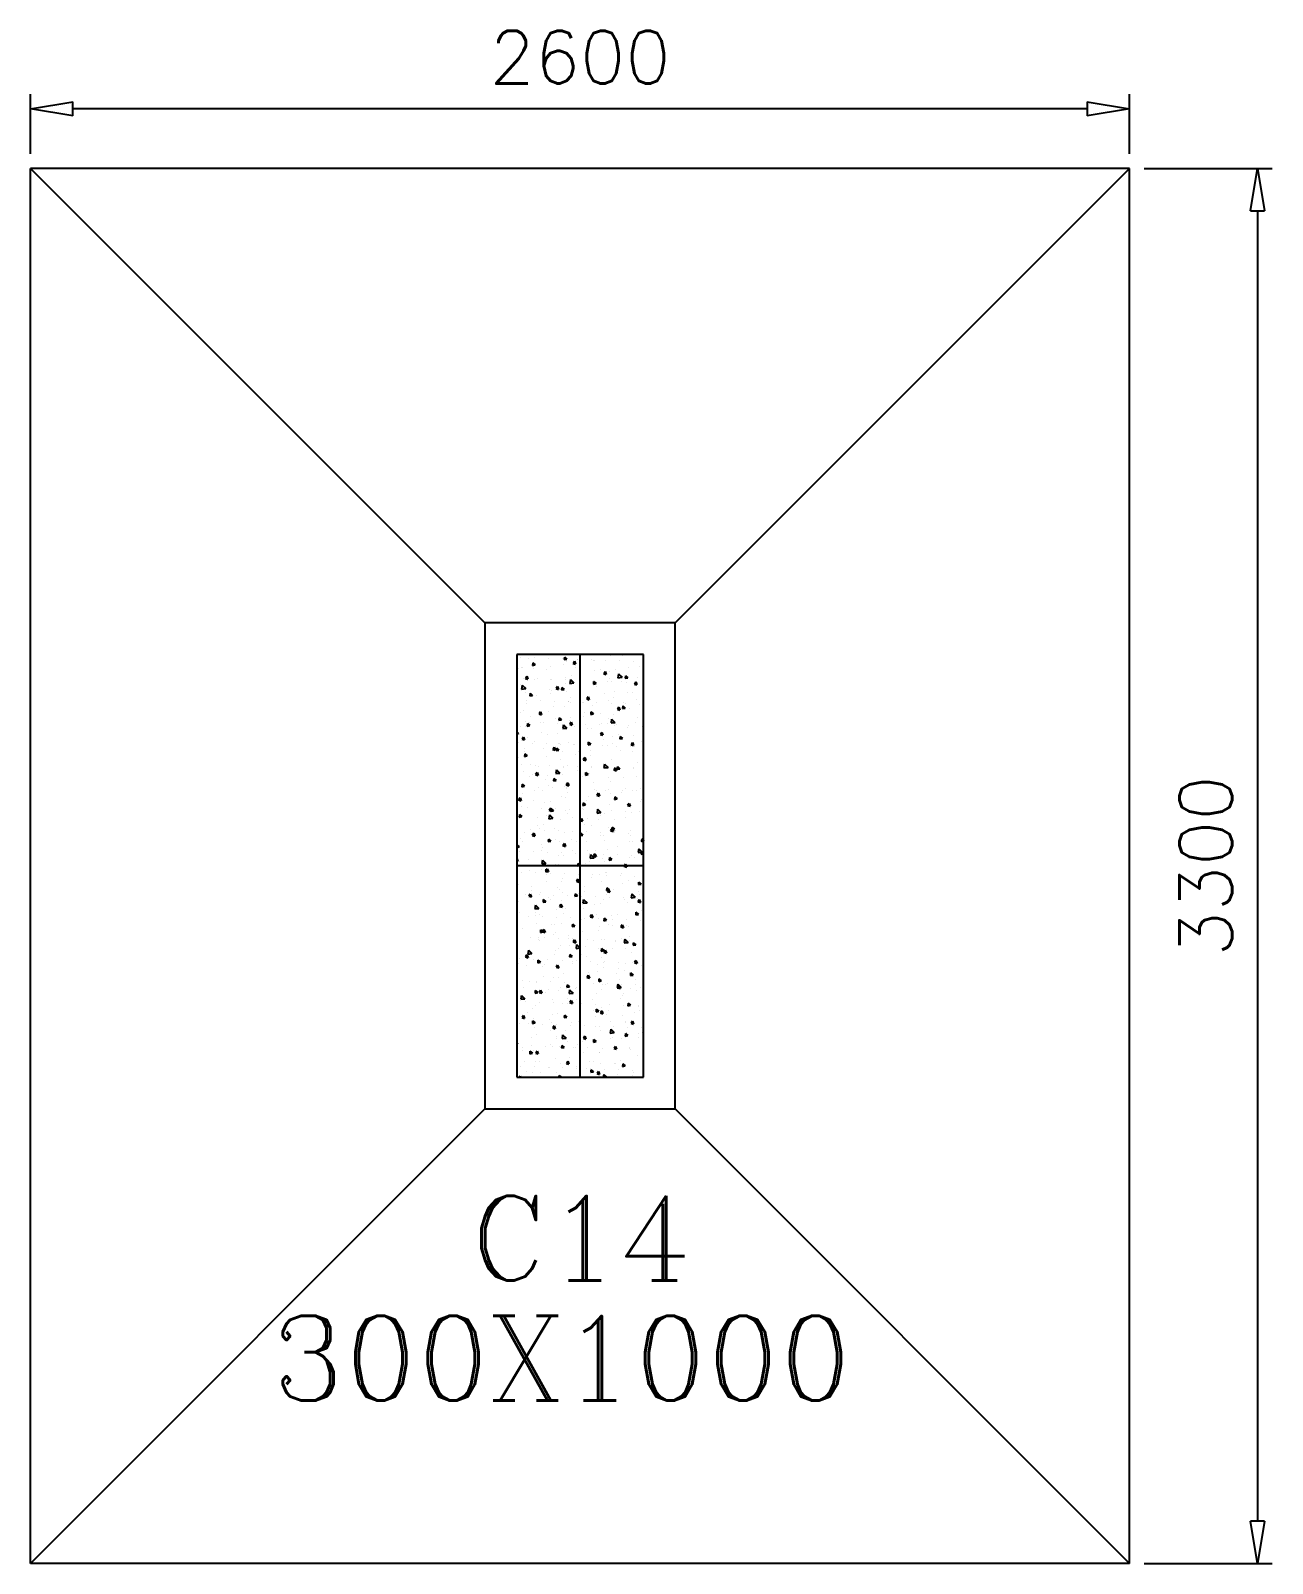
# Model space of a CAD drawing. Header units: millimetres. Extents: x 331487 to 517269, y 198509 to 399936.
# Drawn here: x 433184 to 436122, y 327164 to 330790 of the extents above; entities that cross this region are included whole.
import ezdxf

# ---------------------------------------------------------------- set-up
doc = ezdxf.new("R2010")
doc.units = ezdxf.units.MM
doc.header["$MEASUREMENT"] = 0
doc.layers.add('COLUMN', color=6, linetype='Continuous')
doc.layers.add('FOOTING', color=5, linetype='Continuous')
doc.styles.add('RC', font='romanc.shx', dxfattribs={"height": 200})
doc.styles.add('RO', font='romans.shx', dxfattribs={"height": 125})

# ---------------------------------------------------------------- blocks, each defined once
blk = doc.blocks.new('_ClosedBlank')
at = {"color": 0, "linetype": 'ByBlock', "lineweight": -2}
for p, q in [((-1, 0.167), (0, 0)), ((-1, 0.167), (-1, -0.167)), ((0, 0), (-1, -0.167))]:
    blk.add_line(p, q, dxfattribs=at)

msp = doc.modelspace()

# ---------------------------------------------------------------- linework, layer by layer
at = {"layer": 'COLUMN'}
for p, q in [((434334.3, 329313.5), (434334.3, 328313.5)), ((434634.3, 329313.5), (434334.3, 329313.5)), ((434634.3, 328313.5), (434634.3, 329313.5)), ((434334.3, 328313.5), (434634.3, 328313.5))]:
    msp.add_line(p, q, dxfattribs=at)
at = {"layer": 'COLUMN', "color": 2, "linetype": 'Continuous'}
for p, q in [((434343.9, 329307.8), (434343.9, 329307.8)), ((434447.4, 329307.7), (434446.9, 329301.7)), ((434447.4, 329307.7), (434453.2, 329302.8)), ((434557.1, 329311.5), (434557.1, 329311.5)), ((434585.8, 329311.4), (434585.8, 329311.4)), ((434621.6, 329313.1), (434621.6, 329313.1)), ((434334.6, 329306.3), (434334.6, 329306.3)), ((434337.9, 329281.3), (434337.9, 329281.3)), ((434345.8, 329283.2), (434345.8, 329283.2)), ((434348.7, 329283.5), (434348.7, 329283.5)), ((434362.1, 329304.6), (434362.1, 329304.6)), ((434372.2, 329293.8), (434371.7, 329287.8)), ((434371.7, 329287.8), (434377.9, 329289)), ((434372.2, 329293.8), (434377.9, 329289)), ((434374, 329280), (434374, 329280)), ((434377.2, 329306.6), (434377.2, 329306.6)), ((434405.5, 329279), (434405.5, 329279)), ((434410.5, 329305.4), (434410.5, 329305.4)), ((434413.2, 329285.1), (434413.2, 329285.1)), ((434443.8, 329304.2), (434443.8, 329304.2)), ((434444.6, 329290.6), (434444.6, 329290.6)), ((434446.9, 329301.7), (434453.2, 329302.8)), ((434452.9, 329297.5), (434452.9, 329297.5)), ((434471.1, 329297.7), (434467.7, 329292.7)), ((434467.7, 329292.7), (434473.8, 329290.7)), ((434471.1, 329297.7), (434473.8, 329290.7)), ((434472.5, 329282.9), (434472.5, 329282.9)), ((434477.1, 329303), (434477.1, 329303)), ((434479.1, 329302.1), (434479.1, 329302.1)), ((434510.4, 329301.8), (434510.4, 329301.8)), ((434515.2, 329300.8), (434515.2, 329300.8)), ((434517.4, 329299.1), (434517.4, 329299.1)), ((434518.5, 329275.8), (434518.5, 329275.8)), ((434532.1, 329278.7), (434532.1, 329278.7)), ((434543.6, 329273.3), (434540.3, 329268.4)), ((434543.6, 329273.3), (434546.3, 329266.3)), ((434543.7, 329300.5), (434543.7, 329300.5)), ((434554.7, 329274.5), (434554.7, 329274.5)), ((434568.3, 329279.2), (434568.3, 329279.2)), ((434577, 329299.3), (434577, 329299.3)), ((434599.1, 329282.6), (434599.1, 329282.6)), ((434610.2, 329298.1), (434610.2, 329298.1)), ((434625.2, 329285.1), (434625.2, 329285.1)), ((434342.9, 329243.4), (434342.9, 329243.4)), ((434347.5, 329241.1), (434346.1, 329232.2)), ((434347.5, 329241.1), (434355.6, 329233.4)), ((434350.3, 329257.3), (434350.3, 329257.3)), ((434358.3, 329262.3), (434355, 329257.3)), ((434355, 329257.3), (434361, 329255.3)), ((434358.3, 329262.3), (434361, 329255.3)), ((434359.9, 329251.2), (434359.9, 329251.2)), ((434377.3, 329255), (434377.3, 329255)), ((434383.6, 329256.1), (434383.6, 329256.1)), ((434413.5, 329253.7), (434413.5, 329253.7)), ((434416.9, 329254.9), (434416.9, 329254.9)), ((434430.8, 329238), (434427.5, 329233)), ((434430.8, 329238), (434433.5, 329231)), ((434441.1, 329235.9), (434440.6, 329230)), ((434441.1, 329235.9), (434446.9, 329231.1)), ((434450.2, 329253.7), (434450.2, 329253.7)), ((434450.5, 329258.9), (434450.5, 329258.9)), ((434450.6, 329244.1), (434450.6, 329244.1)), ((434461.4, 329254.4), (434460, 329245.5)), ((434460, 329245.5), (434469.5, 329246.6)), ((434461.4, 329254.4), (434469.5, 329246.6)), ((434464.1, 329265.2), (434464.1, 329265.2)), ((434483.5, 329252.5), (434483.5, 329252.5)), ((434484.1, 329264.2), (434484.1, 329264.2)), ((434515.2, 329245.8), (434515.2, 329245.8)), ((434516.4, 329249.8), (434515.8, 329243.8)), ((434515.8, 329243.8), (434522.1, 329245)), ((434516.4, 329249.8), (434522.1, 329245)), ((434516.8, 329251.2), (434516.8, 329251.2)), ((434523.5, 329237.9), (434523.5, 329237.9)), ((434540.3, 329268.4), (434546.3, 329266.3)), ((434550.1, 329250), (434550.1, 329250)), ((434554.8, 329258.2), (434554.8, 329258.2)), ((434558, 329249.5), (434558, 329249.5)), ((434575.4, 329267.7), (434574, 329258.8)), ((434574, 329258.8), (434583.5, 329259.9)), ((434575.4, 329267.7), (434583.5, 329259.9)), ((434577.1, 329258.6), (434577.1, 329258.6)), ((434583.4, 329248.8), (434583.4, 329248.8)), ((434591, 329257.7), (434597.3, 329258.9)), ((434591.6, 329263.7), (434591.1, 329257.7)), ((434591.6, 329263.7), (434597.3, 329258.9)), ((434594.1, 329248.2), (434594.1, 329248.2)), ((434616.1, 329249), (434612.8, 329244)), ((434612.8, 329244), (434618.8, 329242)), ((434616.1, 329249), (434618.8, 329242)), ((434616.6, 329247.6), (434616.6, 329247.6)), ((434619.4, 329259.8), (434619.4, 329259.8)), ((434346.1, 329232.2), (434355.6, 329233.4)), ((434346.5, 329230.1), (434346.5, 329230.1)), ((434355.9, 329224.8), (434355.9, 329224.8)), ((434357.8, 329205.4), (434357.8, 329205.4)), ((434365.9, 329222.1), (434365.4, 329216.1)), ((434365.4, 329216.1), (434371.7, 329217.2)), ((434365.9, 329222.1), (434371.7, 329217.2)), ((434382.3, 329217.1), (434382.3, 329217.1)), ((434391.1, 329204.2), (434391.1, 329204.2)), ((434411, 329231.7), (434411, 329231.7)), ((434415.5, 329220.7), (434415.5, 329220.7)), ((434416.8, 329228.7), (434416.8, 329228.7)), ((434424.4, 329202.9), (434424.4, 329202.9)), ((434427.5, 329233), (434433.5, 329231)), ((434440.6, 329230), (434446.9, 329231.1)), ((434452.9, 329227.4), (434452.9, 329227.4)), ((434456.2, 329202.4), (434456.2, 329202.4)), ((434457.7, 329201.7), (434457.7, 329201.7)), ((434460.5, 329200.6), (434460.5, 329200.6)), ((434461.8, 329211.8), (434461.8, 329211.8)), ((434482.5, 329224.5), (434482.5, 329224.5)), ((434491, 329200.5), (434491, 329200.5)), ((434492.4, 329201.1), (434492.4, 329201.1)), ((434503.4, 329213.6), (434500, 329208.7)), ((434500, 329208.7), (434506, 329206.6)), ((434503.4, 329213.6), (434506, 329206.6)), ((434524.3, 329199.3), (434524.3, 329199.3)), ((434542.2, 329220.4), (434542.2, 329220.4)), ((434552.6, 329204.8), (434552.6, 329204.8)), ((434557.6, 329198.1), (434557.6, 329198.1)), ((434562.9, 329211.6), (434562.9, 329211.6)), ((434566, 329225.9), (434566, 329225.9)), ((434587.2, 329200.3), (434587.2, 329200.3)), ((434597.4, 329223.2), (434597.4, 329223.2)), ((434609.1, 329224.3), (434609.1, 329224.3)), ((434617.1, 329206.4), (434617.1, 329206.4)), ((434633.5, 329221.9), (434633.5, 329221.9)), ((434344.2, 329176.7), (434344.2, 329176.7)), ((434351.2, 329180.3), (434351.2, 329180.3)), ((434357.6, 329197.8), (434357.6, 329197.8)), ((434365.9, 329166.5), (434365.9, 329166.5)), ((434390.6, 329178.3), (434387.2, 329173.3)), ((434387.2, 329173.3), (434393.3, 329171.3)), ((434390.6, 329178.3), (434393.3, 329171.3)), ((434408.7, 329178.4), (434408.7, 329178.4)), ((434421.8, 329190.8), (434421.8, 329190.8)), ((434425.5, 329162.4), (434425.5, 329162.4)), ((434434.9, 329164.2), (434434.3, 329158.2)), ((434434.9, 329164.2), (434440.6, 329159.4)), ((434448.4, 329190.8), (434448.4, 329190.8)), ((434461.2, 329164.5), (434461.2, 329164.5)), ((434492.5, 329166.2), (434492.5, 329166.2)), ((434495.7, 329176.1), (434495.7, 329176.1)), ((434510.1, 329178.1), (434509.6, 329172.1)), ((434509.6, 329172.1), (434515.8, 329173.3)), ((434510.1, 329178.1), (434515.8, 329173.3)), ((434512.9, 329192.4), (434512.9, 329192.4)), ((434531.8, 329174.8), (434531.8, 329174.8)), ((434552.2, 329162.1), (434552.2, 329162.1)), ((434563.8, 329172.5), (434563.8, 329172.5)), ((434575.9, 329189.3), (434572.5, 329184.3)), ((434572.5, 329184.3), (434578.6, 329182.3)), ((434575.9, 329189.3), (434578.6, 329182.3)), ((434585.3, 329192), (434584.8, 329186)), ((434584.8, 329186), (434591, 329187.1)), ((434585.3, 329192), (434591, 329187.1)), ((434590.9, 329196.9), (434590.9, 329196.9)), ((434602.4, 329185.3), (434602.4, 329185.3)), ((434619.1, 329165.9), (434619.1, 329165.9)), ((434624.1, 329195.7), (434624.1, 329195.7)), ((434334.3, 329131.1), (434339, 329126.6)), ((434334.3, 329126.1), (434339, 329126.6)), ((434343.9, 329142.6), (434343.9, 329142.6)), ((434354.5, 329155.2), (434354.5, 329155.2)), ((434355.4, 329144.4), (434355.4, 329144.4)), ((434359.6, 329150.3), (434359.1, 329144.4)), ((434359.1, 329144.4), (434365.4, 329145.5)), ((434359.6, 329150.3), (434365.4, 329145.5)), ((434364.9, 329154), (434364.9, 329154)), ((434390.6, 329154), (434390.6, 329154)), ((434393.9, 329128.9), (434393.9, 329128.9)), ((434398.2, 329152.8), (434398.2, 329152.8)), ((434430.1, 329127.6), (434430.1, 329127.6)), ((434431.4, 329151.6), (434431.4, 329151.6)), ((434434.3, 329158.2), (434440.6, 329159.4)), ((434444.9, 329147.7), (434443.5, 329138.8)), ((434443.5, 329138.8), (434453, 329139.9)), ((434444.9, 329147.7), (434453, 329139.9)), ((434446.1, 329137.4), (434446.1, 329137.4)), ((434459.6, 329158.5), (434459.6, 329158.5)), ((434463.1, 329153.9), (434459.7, 329149)), ((434459.7, 329149), (434465.8, 329146.9)), ((434463.1, 329153.9), (434465.8, 329146.9)), ((434464.7, 329150.4), (434464.7, 329150.4)), ((434470.5, 329142.3), (434470.5, 329142.3)), ((434498, 329149.2), (434498, 329149.2)), ((434500.7, 329138.2), (434500.7, 329138.2)), ((434510.7, 329139), (434510.7, 329139)), ((434531.3, 329148), (434531.3, 329148)), ((434535.6, 329129.6), (434532.3, 329124.6)), ((434535.1, 329149.8), (434535.1, 329149.8)), ((434535.6, 329129.6), (434538.3, 329122.6)), ((434550.3, 329151.4), (434550.3, 329151.4)), ((434558.8, 329160.9), (434557.5, 329152)), ((434557.5, 329152), (434567, 329153.1)), ((434558.8, 329160.9), (434566.9, 329153.1)), ((434564.6, 329146.7), (434564.6, 329146.7)), ((434571.3, 329148.5), (434571.3, 329148.5)), ((434597.2, 329142), (434597.2, 329142)), ((434597.9, 329145.5), (434597.9, 329145.5)), ((434614.9, 329153), (434614.9, 329153)), ((434631.2, 329144.3), (434631.2, 329144.3)), ((434338, 329104.7), (434338, 329104.7)), ((434341.9, 329123.4), (434341.9, 329123.4)), ((434350.3, 329118.6), (434347, 329113.6)), ((434347, 329113.6), (434353, 329111.6)), ((434350.3, 329118.6), (434353, 329111.6)), ((434353.1, 329091.1), (434353.1, 329091.1)), ((434359.5, 329117.4), (434359.5, 329117.4)), ((434371.3, 329103.5), (434371.3, 329103.5)), ((434375.9, 329108.2), (434375.9, 329108.2)), ((434398.9, 329091), (434398.9, 329091)), ((434404.6, 329102.3), (434404.6, 329102.3)), ((434406.5, 329125), (434406.5, 329125)), ((434422.8, 329094.3), (434419.5, 329089.3)), ((434419.5, 329089.3), (434425.5, 329087.3)), ((434422.8, 329094.3), (434425.5, 329087.3)), ((434428.6, 329092.5), (434428.1, 329086.5)), ((434428.6, 329092.5), (434434.3, 329087.7)), ((434433.4, 329102.6), (434433.4, 329102.6)), ((434435.5, 329104.1), (434435.5, 329104.1)), ((434437.9, 329101.1), (434437.9, 329101.1)), ((434457.3, 329105.1), (434457.3, 329105.1)), ((434469.5, 329101.3), (434469.5, 329101.3)), ((434471.1, 329099.9), (434471.1, 329099.9)), ((434502.5, 329107.9), (434502.5, 329107.9)), ((434503.8, 329106.4), (434503.3, 329100.4)), ((434503.3, 329100.4), (434509.5, 329101.5)), ((434503.8, 329106.4), (434509.6, 329101.5)), ((434504.4, 329098.7), (434504.4, 329098.7)), ((434532.3, 329124.6), (434538.3, 329122.6)), ((434537.7, 329097.4), (434537.7, 329097.4)), ((434540.1, 329111.9), (434540.1, 329111.9)), ((434548.1, 329098), (434548.1, 329098)), ((434561.5, 329119.1), (434561.5, 329119.1)), ((434562.2, 329103.8), (434562.2, 329103.8)), ((434571, 329096.2), (434571, 329096.2)), ((434574.5, 329123.4), (434574.5, 329123.4)), ((434579, 329120.2), (434578.5, 329114.3)), ((434578.5, 329114.3), (434584.8, 329115.4)), ((434579, 329120.2), (434584.8, 329115.4)), ((434604.3, 329095), (434604.3, 329095)), ((434608.1, 329105.3), (434604.8, 329100.3)), ((434604.8, 329100.3), (434610.8, 329098.3)), ((434608.1, 329105.3), (434610.8, 329098.3)), ((434610.7, 329122.2), (434610.7, 329122.2)), ((434612.6, 329099.6), (434612.6, 329099.6)), ((434614, 329097.1), (434614, 329097.1)), ((434629.1, 329107.6), (434629.1, 329107.6)), ((434339.7, 329070), (434339.7, 329070)), ((434353.4, 329078.6), (434352.8, 329072.6)), ((434352.8, 329072.6), (434359.1, 329073.8)), ((434353.4, 329078.6), (434359.1, 329073.8)), ((434353.9, 329084.2), (434353.9, 329084.2)), ((434367.8, 329054.2), (434367.8, 329054.2)), ((434404.2, 329071.6), (434404.2, 329071.6)), ((434428.1, 329086.5), (434434.3, 329087.7)), ((434438.4, 329064.7), (434438.4, 329064.7)), ((434443.9, 329084), (434443.9, 329084)), ((434472.8, 329076.3), (434472.8, 329076.3)), ((434480.6, 329083.9), (434480.6, 329083.9)), ((434495.3, 329069.9), (434492, 329065)), ((434492, 329065), (434498, 329062.9)), ((434495.3, 329069.9), (434498, 329062.9)), ((434508.4, 329085.6), (434508.4, 329085.6)), ((434509, 329075), (434509, 329075)), ((434542.3, 329054.2), (434540.9, 329045.3)), ((434542.3, 329054.2), (434550.4, 329046.4)), ((434559.2, 329065.7), (434559.2, 329065.7)), ((434579.5, 329085.6), (434579.5, 329085.6)), ((434607.2, 329083.7), (434607.2, 329083.7)), ((434619, 329059.3), (434619, 329059.3)), ((434336.6, 329017.6), (434336.6, 329017.6)), ((434345.5, 329052.8), (434345.5, 329052.8)), ((434350.9, 329037.7), (434350.9, 329037.7)), ((434363.9, 329025.9), (434363.9, 329025.9)), ((434371.1, 329029.2), (434371.1, 329029.2)), ((434378.8, 329051.6), (434378.8, 329051.6)), ((434382.6, 329034.6), (434379.2, 329029.6)), ((434379.2, 329029.6), (434385.3, 329027.6)), ((434382.6, 329034.6), (434385.3, 329027.6)), ((434385.9, 329049.9), (434385.9, 329049.9)), ((434402, 329018.2), (434402, 329018.2)), ((434407.2, 329027.9), (434407.2, 329027.9)), ((434412.1, 329050.4), (434412.1, 329050.4)), ((434422.3, 329020.8), (434421.8, 329014.8)), ((434422.3, 329020.8), (434428.1, 329015.9)), ((434428.3, 329041), (434426.9, 329032.1)), ((434426.9, 329032.1), (434436.4, 329033.2)), ((434428.3, 329041), (434436.4, 329033.2)), ((434441.6, 329030.6), (434441.6, 329030.6)), ((434445.3, 329049.2), (434445.3, 329049.2)), ((434445.6, 329045.8), (434445.6, 329045.8)), ((434455.1, 329051.7), (434455.1, 329051.7)), ((434477.8, 329038.4), (434477.8, 329038.4)), ((434478.6, 329047.9), (434478.6, 329047.9)), ((434490.6, 329025.6), (434490.6, 329025.6)), ((434497.5, 329034.6), (434497, 329028.7)), ((434497, 329028.7), (434503.3, 329029.8)), ((434497.5, 329034.6), (434503.3, 329029.8)), ((434506.2, 329032.2), (434506.2, 329032.2)), ((434511.9, 329046.7), (434511.9, 329046.7)), ((434512.3, 329050), (434512.3, 329050)), ((434512.5, 329049.6), (434512.5, 329049.6)), ((434540.9, 329045.3), (434550.4, 329046.4)), ((434545.2, 329045.5), (434545.2, 329045.5)), ((434545.8, 329044.6), (434545.8, 329044.6)), ((434548.4, 329048.7), (434548.4, 329048.7)), ((434551.7, 329023.7), (434551.7, 329023.7)), ((434567.9, 329045.6), (434564.5, 329040.6)), ((434564.5, 329040.6), (434570.5, 329038.6)), ((434567.9, 329045.6), (434570.5, 329038.6)), ((434572.7, 329048.5), (434572.2, 329042.5)), ((434572.2, 329045.5), (434572.2, 329045.5)), ((434572.2, 329042.5), (434578.5, 329043.7)), ((434572.7, 329048.5), (434578.5, 329043.7)), ((434578.5, 329044.3), (434578.5, 329044.3)), ((434587.8, 329022.4), (434587.8, 329022.4)), ((434610.3, 329046.2), (434610.3, 329046.2)), ((434611.8, 329043.1), (434611.8, 329043.1)), ((434617.2, 329025.3), (434617.2, 329025.3)), ((434337.4, 329016.6), (434337.4, 329016.6)), ((434347.1, 329006.9), (434346.6, 329000.9)), ((434346.6, 329000.9), (434352.8, 329002.1)), ((434347.1, 329006.9), (434352.8, 329002.1)), ((434348.6, 328984.3), (434348.6, 328984.3)), ((434352.5, 329001.5), (434352.5, 329001.5)), ((434376.1, 328991.3), (434376.1, 328991.3)), ((434385.8, 329000.2), (434385.8, 329000.2)), ((434395.9, 328991.6), (434395.9, 328991.6)), ((434410.5, 329002.9), (434410.5, 329002.9)), ((434419.1, 328999), (434419.1, 328999)), ((434421.8, 329014.8), (434428.1, 329015.9)), ((434446.7, 329001.6), (434446.7, 329001.6)), ((434455.1, 329010.2), (434451.7, 329005.3)), ((434451.7, 329005.3), (434457.8, 329003.2)), ((434452.4, 328997.8), (434452.4, 328997.8)), ((434452.8, 328998.3), (434452.8, 328998.3)), ((434455.1, 329010.2), (434457.8, 329003.2)), ((434455.6, 328987.4), (434455.6, 328987.4)), ((434485.7, 328996.6), (434485.7, 328996.6)), ((434517.2, 329012.1), (434517.2, 329012.1)), ((434519, 328995.4), (434519, 328995.4)), ((434522.5, 328991.3), (434522.5, 328991.3)), ((434527.6, 328985.9), (434524.2, 328980.9)), ((434524.2, 328980.9), (434530.3, 328978.9)), ((434527.6, 328985.9), (434530.3, 328978.9)), ((434543.6, 328991.2), (434543.6, 328991.2)), ((434552.3, 328994.2), (434552.3, 328994.2)), ((434556.7, 328985.8), (434556.7, 328985.8)), ((434557, 329012.3), (434557, 329012.3)), ((434582.2, 328987.1), (434582.2, 328987.1)), ((434585.5, 328992.9), (434585.5, 328992.9)), ((434591.1, 328997.4), (434591.1, 328997.4)), ((434608.1, 328992.9), (434608.1, 328992.9)), ((434618.8, 328991.7), (434618.8, 328991.7)), ((434627.3, 328996.1), (434627.3, 328996.1)), ((434335.2, 328963.2), (434335.2, 328963.2)), ((434342.3, 328974.9), (434339, 328969.9)), ((434339, 328969.9), (434345, 328967.9)), ((434342.3, 328974.9), (434345, 328967.9)), ((434345, 328954.4), (434345, 328954.4)), ((434358.9, 328951), (434358.9, 328951)), ((434373.9, 328967.6), (434373.9, 328967.6)), ((434392.2, 328949.7), (434392.2, 328949.7)), ((434399.7, 328964.8), (434399.7, 328964.8)), ((434414.8, 328950.5), (434411.5, 328945.6)), ((434411.5, 328945.6), (434417.5, 328943.5)), ((434414.8, 328950.5), (434417.5, 328943.5)), ((434415.5, 328965), (434415.5, 328965)), ((434416, 328949), (434415.5, 328943.1)), ((434415.5, 328943.1), (434421.8, 328944.2)), ((434416, 328949), (434421.8, 328944.2)), ((434425.5, 328948.5), (434425.5, 328948.5)), ((434439.4, 328977.2), (434439.4, 328977.2)), ((434450, 328976.6), (434450, 328976.6)), ((434450.5, 328944.9), (434450.5, 328944.9)), ((434458.8, 328947.3), (434458.8, 328947.3)), ((434486.1, 328975.3), (434486.1, 328975.3)), ((434489.4, 328950.2), (434489.4, 328950.2)), ((434491.3, 328962.9), (434490.7, 328956.9)), ((434490.7, 328956.9), (434497, 328958.1)), ((434491.3, 328962.9), (434497, 328958.1)), ((434492.1, 328946.1), (434492.1, 328946.1)), ((434500.6, 328967.3), (434500.6, 328967.3)), ((434503.9, 328978.8), (434503.9, 328978.8)), ((434525.7, 328947.5), (434524.4, 328938.6)), ((434525.4, 328944.9), (434525.4, 328944.9)), ((434525.6, 328949), (434525.6, 328949)), ((434525.7, 328947.5), (434533.8, 328939.7)), ((434554.7, 328958.9), (434554.7, 328958.9)), ((434565.9, 328970.8), (434572.2, 328972)), ((434566.5, 328976.8), (434566, 328970.8)), ((434566.5, 328976.8), (434572.2, 328972)), ((434596.1, 328959.5), (434596.1, 328959.5)), ((434600.1, 328961.6), (434596.8, 328956.6)), ((434596.8, 328956.6), (434602.8, 328954.6)), ((434600.1, 328961.6), (434602.8, 328954.6)), ((434627.2, 328967), (434627.2, 328967)), ((434630.6, 328971.1), (434630.6, 328971.1)), ((434338.9, 328929.4), (434338.9, 328929.4)), ((434340.8, 328935.2), (434340.3, 328929.2)), ((434340.3, 328929.2), (434346.6, 328930.3)), ((434340.8, 328935.2), (434346.6, 328930.3)), ((434346.4, 328930.9), (434346.4, 328930.9)), ((434348.3, 328929.4), (434348.3, 328929.4)), ((434384, 328909.3), (434384, 328909.3)), ((434384.4, 328928.1), (434384.4, 328928.1)), ((434397.5, 328911.4), (434397.5, 328911.4)), ((434405.9, 328933.2), (434405.9, 328933.2)), ((434411.8, 328934.2), (434410.4, 328925.3)), ((434410.4, 328925.3), (434419.9, 328926.4)), ((434411.8, 328934.2), (434419.9, 328926.4)), ((434437.1, 328923.8), (434437.1, 328923.8)), ((434455, 328938.7), (434455, 328938.7)), ((434465.6, 328929.1), (434465.6, 328929.1)), ((434487.3, 328926.2), (434484, 328921.2)), ((434484, 328921.2), (434490, 328919.2)), ((434487.3, 328926.2), (434490, 328919.2)), ((434494.4, 328912.4), (434494.4, 328912.4)), ((434501.6, 328925.5), (434501.6, 328925.5)), ((434510.6, 328909), (434510.6, 328909)), ((434524.4, 328938.6), (434533.8, 328939.7)), ((434528.9, 328923.9), (434528.9, 328923.9)), ((434532.5, 328933), (434532.5, 328933)), ((434541.3, 328937.9), (434541.3, 328937.9)), ((434558.7, 328943.7), (434558.7, 328943.7)), ((434565, 328922.7), (434565, 328922.7)), ((434591.9, 328942.4), (434591.9, 328942.4)), ((434592.2, 328928.8), (434592.2, 328928.8)), ((434605.8, 328939.5), (434605.8, 328939.5)), ((434625.2, 328941.2), (434625.2, 328941.2)), ((434344.1, 328877.5), (434344.1, 328877.5)), ((434353.2, 328891.5), (434353.2, 328891.5)), ((434366.4, 328899), (434366.4, 328899)), ((434374.6, 328890.9), (434371.2, 328885.9)), ((434371.2, 328885.9), (434377.2, 328883.9)), ((434374.6, 328890.9), (434377.2, 328883.9)), ((434387.7, 328903.1), (434387.7, 328903.1)), ((434399.7, 328897.8), (434399.7, 328897.8)), ((434409.8, 328877.3), (434409.2, 328871.3)), ((434409.2, 328871.3), (434415.5, 328872.5)), ((434409.8, 328877.3), (434415.5, 328872.5)), ((434415.9, 328874.9), (434415.9, 328874.9)), ((434423.8, 328901.8), (434423.8, 328901.8)), ((434427.1, 328876.8), (434427.1, 328876.8)), ((434433, 328896.6), (434433, 328896.6)), ((434448.3, 328891.5), (434448.3, 328891.5)), ((434463.3, 328875.5), (434463.3, 328875.5)), ((434466.3, 328895.4), (434466.3, 328895.4)), ((434485, 328891.2), (434484.5, 328885.2)), ((434484.5, 328885.2), (434490.7, 328886.4)), ((434485, 328891.2), (434490.7, 328886.4)), ((434499.4, 328872.1), (434499.4, 328872.1)), ((434499.6, 328894.1), (434499.6, 328894.1)), ((434532.9, 328892.9), (434532.9, 328892.9)), ((434533.8, 328886.1), (434533.8, 328886.1)), ((434539, 328884.5), (434539, 328884.5)), ((434542.5, 328874.6), (434542.5, 328874.6)), ((434552.5, 328905.6), (434552.5, 328905.6)), ((434559.9, 328901.9), (434556.5, 328896.9)), ((434556.5, 328896.9), (434562.5, 328894.9)), ((434560.2, 328905.1), (434559.7, 328899.1)), ((434559.7, 328899.1), (434565.9, 328900.2)), ((434559.9, 328901.9), (434562.5, 328894.9)), ((434560.2, 328905.1), (434565.9, 328900.2)), ((434566.2, 328891.7), (434566.2, 328891.7)), ((434568.3, 328897.6), (434568.3, 328897.6)), ((434599.4, 328890.5), (434599.4, 328890.5)), ((434603.6, 328886.1), (434603.6, 328886.1)), ((434604.4, 328896.4), (434604.4, 328896.4)), ((434632.4, 328877.5), (434629, 328872.6)), ((434629, 328872.6), (434634.3, 328870.8)), ((434632.4, 328877.5), (434634.3, 328872.4)), ((434632.7, 328889.3), (434632.7, 328889.3)), ((434334.5, 328863.4), (434334.3, 328861.2)), ((434334.3, 328857.5), (434340.3, 328858.6)), ((434334.5, 328863.4), (434340.3, 328858.6)), ((434340.2, 328848.9), (434340.2, 328848.9)), ((434349, 328871.1), (434349, 328871.1)), ((434373.5, 328847.7), (434373.5, 328847.7)), ((434392.7, 328865.2), (434392.7, 328865.2)), ((434394, 328851), (434394, 328851)), ((434395.2, 328858.1), (434395.2, 328858.1)), ((434406.8, 328846.5), (434406.8, 328846.5)), ((434432.1, 328838.9), (434432.1, 328838.9)), ((434434.9, 328870.5), (434434.9, 328870.5)), ((434440, 328845.2), (434440, 328845.2)), ((434447.1, 328866.5), (434443.7, 328861.5)), ((434443.7, 328861.6), (434449.8, 328859.5)), ((434446, 328838.2), (434446, 328838.2)), ((434447.1, 328866.5), (434449.8, 328859.5)), ((434466.6, 328850.5), (434466.6, 328850.5)), ((434473.3, 328844), (434473.3, 328844)), ((434475.6, 328870.8), (434475.6, 328870.8)), ((434502.7, 328849.2), (434502.7, 328849.2)), ((434506.6, 328842.8), (434506.6, 328842.8)), ((434509.2, 328840.8), (434507.8, 328831.9)), ((434509.2, 328840.8), (434517.3, 328833)), ((434519.6, 328842.2), (434516.2, 328837.2)), ((434516.2, 328837.2), (434522.3, 328835.2)), ((434519.6, 328842.2), (434522.3, 328835.2)), ((434520.6, 328850.7), (434520.6, 328850.7)), ((434539.9, 328841.6), (434539.9, 328841.6)), ((434550.2, 328852.2), (434550.2, 328852.2)), ((434573.2, 328840.4), (434573.2, 328840.4)), ((434573.3, 328859.8), (434573.3, 328859.8)), ((434602.2, 328870.5), (434602.2, 328870.5)), ((434606.5, 328839.2), (434606.5, 328839.2)), ((434607.7, 328871.3), (434607.7, 328871.3)), ((434623.1, 328854), (434621.8, 328845.1)), ((434621.8, 328845.1), (434631.3, 328846.2)), ((434623.1, 328854), (434631.3, 328846.2)), ((434629.1, 328847.2), (434628.6, 328841.2)), ((434628.6, 328841.2), (434634.3, 328842.3)), ((434629.1, 328847.2), (434634.3, 328842.8)), ((434334.3, 328831), (434337, 328824.2)), ((434334.3, 328825), (434337, 328824.2)), ((434341.8, 328824.2), (434341.8, 328824.2)), ((434359, 328812.8), (434359, 328812.8)), ((434361.6, 328828.4), (434361.6, 328828.4)), ((434364.8, 328803.3), (434364.8, 328803.3)), ((434392.9, 328804.7), (434392.9, 328804.7)), ((434395.2, 328827.5), (434393.8, 328818.6)), ((434393.8, 328818.6), (434403.3, 328819.7)), ((434395.2, 328827.5), (434403.3, 328819.7)), ((434401, 328802.1), (434401, 328802.1)), ((434403.5, 328805.6), (434403, 328799.6)), ((434403, 328799.6), (434409.2, 328800.8)), ((434406.8, 328806.8), (434403.5, 328801.9)), ((434403.5, 328805.6), (434409.2, 328800.8)), ((434403.5, 328801.9), (434409.5, 328799.8)), ((434406.8, 328806.8), (434409.5, 328799.8)), ((434425.9, 328816.6), (434425.9, 328816.6)), ((434432.6, 328817.1), (434432.6, 328817.1)), ((434471.6, 328812.6), (434471.6, 328812.6)), ((434478.7, 328819.5), (434478.2, 328813.5)), ((434478.2, 328813.5), (434484.4, 328814.6)), ((434478.7, 328819.5), (434484.4, 328814.6)), ((434485.6, 328812.5), (434485.6, 328812.5)), ((434497.1, 328818.7), (434497.1, 328818.7)), ((434506, 328824.2), (434506, 328824.2)), ((434507.8, 328831.9), (434517.3, 328833)), ((434536.8, 328831.1), (434536.8, 328831.1)), ((434542.2, 328822.9), (434542.2, 328822.9)), ((434552.6, 328816.3), (434552.6, 328816.3)), ((434553.9, 328833.3), (434553.4, 328827.4)), ((434553.4, 328827.4), (434559.7, 328828.5)), ((434553.9, 328833.3), (434559.7, 328828.5)), ((434588.7, 328812.9), (434594.8, 328810.9)), ((434592.1, 328817.9), (434588.8, 328812.9)), ((434592.1, 328817.9), (434594.8, 328810.9)), ((434601.3, 328832.7), (434601.3, 328832.7)), ((434612.2, 328812.2), (434612.2, 328812.2)), ((434612.7, 328833.4), (434612.7, 328833.4)), ((434339.6, 328770.8), (434339.6, 328770.8)), ((434346.6, 328798.4), (434346.6, 328798.4)), ((434369.8, 328765.5), (434369.8, 328765.5)), ((434379.9, 328797.2), (434379.9, 328797.2)), ((434404, 328792.6), (434404, 328792.6)), ((434404.3, 328777), (434404.3, 328777)), ((434413.2, 328795.9), (434413.2, 328795.9)), ((434430.3, 328763.7), (434430.3, 328763.7)), ((434440.4, 328775.8), (434440.4, 328775.8)), ((434443.8, 328784.8), (434443.8, 328784.8)), ((434446.4, 328794.7), (434446.4, 328794.7)), ((434479.3, 328782.5), (434476, 328777.5)), ((434476, 328777.5), (434482, 328775.5)), ((434479.3, 328782.5), (434482, 328775.5)), ((434479.7, 328793.5), (434479.7, 328793.5)), ((434494.9, 328765.3), (434494.9, 328765.3)), ((434511, 328786.3), (434511, 328786.3)), ((434513, 328792.3), (434513, 328792.3)), ((434530.6, 328792.4), (434530.6, 328792.4)), ((434534.5, 328777.7), (434534.5, 328777.7)), ((434545.5, 328797.9), (434545.5, 328797.9)), ((434546.3, 328791.1), (434546.3, 328791.1)), ((434548, 328798.8), (434548, 328798.8)), ((434579.6, 328789.9), (434579.6, 328789.9)), ((434581.6, 328796.6), (434581.6, 328796.6)), ((434584.9, 328771.6), (434584.9, 328771.6)), ((434599.1, 328779.3), (434599.1, 328779.3)), ((434612.9, 328788.6), (434612.9, 328788.6)), ((434621, 328770.3), (434621, 328770.3)), ((434622.9, 328775.5), (434622.3, 328769.5)), ((434622.3, 328769.5), (434628.6, 328770.7)), ((434622.9, 328775.5), (434628.6, 328770.7)), ((434338.7, 328728.6), (434338.7, 328728.6)), ((434354.1, 328746.4), (434354.1, 328746.4)), ((434366.6, 328747.1), (434363.2, 328742.2)), ((434363.2, 328742.2), (434369.2, 328740.1)), ((434366.6, 328747.1), (434369.2, 328740.1)), ((434369, 328754.5), (434369, 328754.5)), ((434387.4, 328745.2), (434387.4, 328745.2)), ((434390.7, 328751.3), (434390.7, 328751.3)), ((434397.2, 328733.9), (434396.7, 328727.9)), ((434396.7, 328727.9), (434402.9, 328729)), ((434397.2, 328733.9), (434403, 328729)), ((434409.3, 328739.2), (434409.3, 328739.2)), ((434414, 328734.3), (434414, 328734.3)), ((434420.7, 328744), (434420.7, 328744)), ((434435.9, 328758.3), (434435.9, 328758.3)), ((434441.5, 328731.4), (434441.5, 328731.4)), ((434443.7, 328750.7), (434443.7, 328750.7)), ((434453.9, 328742.8), (434453.9, 328742.8)), ((434472.4, 328747.7), (434471.9, 328741.8)), ((434471.9, 328741.8), (434478.2, 328742.9)), ((434472.4, 328747.7), (434478.2, 328742.9)), ((434479.9, 328749.5), (434479.9, 328749.5)), ((434487.2, 328741.6), (434487.2, 328741.6)), ((434492.6, 328734), (434491.2, 328725.1)), ((434492.6, 328734), (434500.7, 328726.3)), ((434495.6, 328754.2), (434495.6, 328754.2)), ((434520.5, 328740.4), (434520.5, 328740.4)), ((434540.6, 328734), (434540.6, 328734)), ((434545.7, 328745.4), (434545.7, 328745.4)), ((434547.6, 328761.6), (434547.1, 328755.6)), ((434547.1, 328755.6), (434553.4, 328756.8)), ((434547.6, 328761.6), (434553.4, 328756.8)), ((434551.8, 328758.2), (434548.5, 328753.2)), ((434548.5, 328753.2), (434554.5, 328751.2)), ((434550.4, 328760), (434550.4, 328760)), ((434551.8, 328758.2), (434554.5, 328751.2)), ((434553.8, 328739.1), (434553.8, 328739.1)), ((434562.6, 328758), (434562.6, 328758)), ((434587.1, 328737.9), (434587.1, 328737.9)), ((434589.9, 328733.7), (434589.9, 328733.7)), ((434606.6, 328747.3), (434605.2, 328738.4)), ((434605.2, 328738.4), (434614.7, 328739.5)), ((434606.6, 328747.3), (434614.7, 328739.5)), ((434620.4, 328736.7), (434620.4, 328736.7)), ((434624.4, 328733.8), (434621, 328728.9)), ((434621, 328728.9), (434627, 328726.8)), ((434622.2, 328753.9), (434622.2, 328753.9)), ((434624.3, 328745.3), (434624.3, 328745.3)), ((434624.4, 328733.8), (434627, 328726.8)), ((434337.3, 328717.4), (434337.3, 328717.4)), ((434342, 328703.6), (434342, 328703.6)), ((434361.1, 328695.1), (434361.1, 328695.1)), ((434378.7, 328720.8), (434377.3, 328711.9)), ((434377.3, 328711.9), (434386.8, 328713)), ((434378.1, 328702.3), (434378.1, 328702.3)), ((434378.7, 328720.8), (434386.8, 328713)), ((434379, 328696.1), (434379, 328696.1)), ((434388.4, 328697.9), (434388.4, 328697.9)), ((434394.4, 328693.9), (434394.4, 328693.9)), ((434427.7, 328692.7), (434427.7, 328692.7)), ((434428.1, 328710.3), (434428.1, 328710.3)), ((434439.1, 328722.8), (434435.7, 328717.8)), ((434435.7, 328717.8), (434441.8, 328715.8)), ((434439.1, 328722.8), (434441.8, 328715.8)), ((434446, 328700), (434446, 328700)), ((434448.7, 328712.9), (434448.7, 328712.9)), ((434461, 328691.4), (434461, 328691.4)), ((434483.2, 328724.4), (434483.2, 328724.4)), ((434491.2, 328725.1), (434500.7, 328726.2)), ((434492.6, 328711.9), (434492.6, 328711.9)), ((434505.6, 328695.8), (434505.6, 328695.8)), ((434511.6, 328698.5), (434508.2, 328693.5)), ((434508.2, 328693.5), (434514.3, 328691.5)), ((434511.6, 328698.5), (434514.3, 328691.5)), ((434519.3, 328723.2), (434519.3, 328723.2)), ((434522.6, 328698.1), (434522.6, 328698.1)), ((434532.3, 328724.3), (434532.3, 328724.3)), ((434543.5, 328692), (434543.5, 328692)), ((434558.8, 328696.8), (434558.8, 328696.8)), ((434572.6, 328699.7), (434572.6, 328699.7)), ((434596.8, 328725.9), (434596.8, 328725.9)), ((434616.6, 328703.8), (434616.1, 328697.8)), ((434616.1, 328697.8), (434622.3, 328698.9)), ((434616.6, 328703.8), (434622.3, 328698.9)), ((434629.3, 328707.4), (434629.3, 328707.4)), ((434632.2, 328695.6), (434632.2, 328695.6)), ((434335.1, 328664), (434335.1, 328664)), ((434347, 328665.7), (434347, 328665.7)), ((434381.4, 328677.3), (434381.4, 328677.3)), ((434390.9, 328662.1), (434390.4, 328656.2)), ((434390.4, 328656.2), (434396.7, 328657.3)), ((434390.9, 328662.1), (434396.7, 328657.3)), ((434395.4, 328658.1), (434401.5, 328656.1)), ((434398.8, 328663.1), (434395.5, 328658.1)), ((434398.8, 328663.1), (434401.5, 328656.1)), ((434417.6, 328676), (434417.6, 328676)), ((434424, 328676), (434424, 328676)), ((434425.8, 328656.9), (434425.8, 328656.9)), ((434439.3, 328678), (434439.3, 328678)), ((434466.2, 328676), (434465.6, 328670)), ((434465.6, 328670), (434471.9, 328671.2)), ((434466.2, 328676), (434471.9, 328671.2)), ((434488.2, 328686.6), (434488.2, 328686.6)), ((434490.4, 328658.5), (434490.4, 328658.5)), ((434494.3, 328690.2), (434494.3, 328690.2)), ((434527.6, 328689), (434527.6, 328689)), ((434527.6, 328660.2), (434527.6, 328660.2)), ((434530, 328670.9), (434530, 328670.9)), ((434540.8, 328683.9), (434547.1, 328685.1)), ((434541.4, 328689.9), (434540.9, 328683.9)), ((434541.4, 328689.9), (434547.1, 328685.1)), ((434550.6, 328675.7), (434550.6, 328675.7)), ((434560.8, 328687.8), (434560.8, 328687.8)), ((434562.1, 328671.8), (434562.1, 328671.8)), ((434584.1, 328674.1), (434580.7, 328669.2)), ((434580.7, 328669.2), (434586.8, 328667.1)), ((434584.1, 328674.1), (434586.8, 328667.1)), ((434594.1, 328686.6), (434594.1, 328686.6)), ((434594.6, 328672.6), (434594.6, 328672.6)), ((434598.2, 328670.5), (434598.2, 328670.5)), ((434627.4, 328685.4), (434627.4, 328685.4)), ((434634.2, 328685), (434634.2, 328685)), ((434367.5, 328644.6), (434367.5, 328644.6)), ((434386.2, 328644.5), (434386.2, 328644.5)), ((434386.4, 328639.4), (434386.4, 328639.4)), ((434389, 328637.8), (434389, 328637.8)), ((434400.8, 328643.4), (434400.8, 328643.4)), ((434420.9, 328651), (434420.9, 328651)), ((434434.1, 328642.1), (434434.1, 328642.1)), ((434437, 328624.6), (434437, 328624.6)), ((434456, 328641.7), (434456, 328641.7)), ((434457, 328649.7), (434457, 328649.7)), ((434460.3, 328624.7), (434460.3, 328624.7)), ((434467.4, 328640.9), (434467.4, 328640.9)), ((434471.3, 328638.8), (434468, 328633.8)), ((434468, 328633.8), (434474, 328631.8)), ((434471.3, 328638.8), (434474, 328631.8)), ((434476.1, 328627.3), (434474.7, 328618.4)), ((434474.7, 328618.4), (434484.2, 328619.5)), ((434476.1, 328627.3), (434484.2, 328619.5)), ((434496.5, 328623.4), (434496.5, 328623.4)), ((434500.7, 328639.7), (434500.7, 328639.7)), ((434515.6, 328637.5), (434515.6, 328637.5)), ((434534, 328638.5), (434534, 328638.5)), ((434535.1, 328618.2), (434534.6, 328612.2)), ((434535.1, 328618.2), (434540.8, 328613.3)), ((434541.2, 328638.7), (434541.2, 328638.7)), ((434567, 328633.9), (434567, 328633.9)), ((434567.3, 328637.3), (434567.3, 328637.3)), ((434582.6, 328641.4), (434582.6, 328641.4)), ((434590, 328640.6), (434588.7, 328631.7)), ((434588.7, 328631.7), (434598.2, 328632.8)), ((434590, 328640.6), (434598.2, 328632.8)), ((434592.3, 328619.2), (434592.3, 328619.2)), ((434600.5, 328636.1), (434600.5, 328636.1)), ((434601.5, 328645.5), (434601.5, 328645.5)), ((434610.3, 328632), (434609.8, 328626.1)), ((434609.8, 328626.1), (434616.1, 328627.2)), ((434610.3, 328632), (434616.1, 328627.2)), ((434632, 328631.6), (434632, 328631.6)), ((434633.8, 328634.9), (434633.8, 328634.9)), ((434339.3, 328583.6), (434339.3, 328583.6)), ((434341.7, 328593.9), (434341.7, 328593.9)), ((434358.5, 328603.4), (434355.2, 328598.5)), ((434355.2, 328598.5), (434361.2, 328596.4)), ((434355.3, 328602.6), (434355.3, 328602.6)), ((434358.5, 328603.4), (434361.2, 328596.4)), ((434362.1, 328614.1), (434360.7, 328605.2)), ((434360.7, 328605.2), (434370.2, 328606.3)), ((434362.1, 328614.1), (434370.2, 328606.3)), ((434375, 328592.6), (434375, 328592.6)), ((434383.9, 328591.1), (434383.9, 328591.1)), ((434384.7, 328590.4), (434384.1, 328584.4)), ((434384.1, 328584.4), (434390.4, 328585.6)), ((434384.7, 328590.4), (434390.4, 328585.6)), ((434408.3, 328591.4), (434408.3, 328591.4)), ((434423.6, 328603.6), (434423.6, 328603.6)), ((434425.9, 328613.1), (434425.9, 328613.1)), ((434434, 328617.7), (434434, 328617.7)), ((434441.6, 328590.2), (434441.6, 328590.2)), ((434459.9, 328604.3), (434459.4, 328598.3)), ((434459.4, 328598.3), (434465.6, 328599.5)), ((434459.9, 328604.3), (434465.6, 328599.5)), ((434465.3, 328586.8), (434465.3, 328586.8)), ((434466, 328583.3), (434466, 328583.3)), ((434474.9, 328589), (434474.9, 328589)), ((434488.1, 328605.2), (434488.1, 328605.2)), ((434499.8, 328598.4), (434499.8, 328598.4)), ((434508.2, 328587.8), (434508.2, 328587.8)), ((434527.8, 328617.6), (434527.8, 328617.6)), ((434534.6, 328612.2), (434540.8, 328613.3)), ((434535.9, 328597.1), (434535.9, 328597.1)), ((434538.9, 328585.3), (434538.9, 328585.3)), ((434543.8, 328614.5), (434540.5, 328609.5)), ((434540.5, 328609.5), (434546.5, 328607.5)), ((434541.5, 328586.6), (434541.5, 328586.6)), ((434543.8, 328614.5), (434546.5, 328607.5)), ((434560.6, 328617.4), (434560.6, 328617.4)), ((434574.7, 328585.3), (434574.7, 328585.3)), ((434592.6, 328583), (434592.6, 328583)), ((434606.5, 328607.6), (434606.5, 328607.6)), ((434608, 328584.1), (434608, 328584.1)), ((434616.4, 328590.1), (434613, 328585.1)), ((434613, 328585.2), (434619, 328583.1)), ((434616.4, 328590.1), (434619, 328583.1)), ((434358.6, 328577.5), (434358.6, 328577.5)), ((434394.7, 328576.3), (434394.7, 328576.3)), ((434398, 328551.2), (434398, 328551.2)), ((434399, 328579.5), (434399, 328579.5)), ((434421.3, 328550.2), (434421.3, 328550.2)), ((434431.1, 328579.1), (434427.7, 328574.1)), ((434427.7, 328574.1), (434433.7, 328572.1)), ((434431.1, 328579.1), (434433.7, 328572.1)), ((434434.2, 328549.9), (434434.2, 328549.9)), ((434434.8, 328571.3), (434434.8, 328571.3)), ((434444, 328559.4), (434444, 328559.4)), ((434485.9, 328551.8), (434485.9, 328551.8)), ((434503.6, 328554.8), (434500.2, 328549.8)), ((434500.2, 328549.8), (434506.3, 328547.8)), ((434503.6, 328554.8), (434506.3, 328547.8)), ((434504.8, 328560.5), (434504.8, 328560.5)), ((434525.5, 328564.2), (434525.5, 328564.2)), ((434525.6, 328579.2), (434525.6, 328579.2)), ((434528.8, 328546.4), (434528.3, 328540.5)), ((434528.8, 328546.4), (434534.6, 328541.6)), ((434539.2, 328572.1), (434539.2, 328572.1)), ((434570.6, 328559.1), (434570.6, 328559.1)), ((434575.4, 328570.8), (434575.4, 328570.8)), ((434578.6, 328545.7), (434578.6, 328545.7)), ((434590, 328565.8), (434590, 328565.8)), ((434604, 328560.3), (434603.5, 328554.3)), ((434603.5, 328554.3), (434609.8, 328555.5)), ((434604, 328560.3), (434609.8, 328555.5)), ((434629.7, 328578.2), (434629.7, 328578.2)), ((434348.8, 328542.5), (434348.8, 328542.5)), ((434349.4, 328525.3), (434349.4, 328525.3)), ((434363.6, 328539.7), (434363.6, 328539.7)), ((434378.4, 328518.7), (434377.9, 328512.7)), ((434377.9, 328512.7), (434384.1, 328513.9)), ((434378.4, 328518.7), (434384.1, 328513.9)), ((434381.7, 328537.8), (434381.7, 328537.8)), ((434382.1, 328541.3), (434382.1, 328541.3)), ((434390.8, 328519.4), (434387.4, 328514.4)), ((434387.4, 328514.4), (434393.5, 328512.4)), ((434390.8, 328519.4), (434393.5, 328512.4)), ((434403, 328513.3), (434403, 328513.3)), ((434409, 328521.2), (434409, 328521.2)), ((434415.3, 328540.1), (434415.3, 328540.1)), ((434432.5, 328517.9), (434432.5, 328517.9)), ((434437.5, 328524.9), (434437.5, 328524.9)), ((434448.6, 328538.9), (434448.6, 328538.9)), ((434453.6, 328532.6), (434453.1, 328526.6)), ((434453.1, 328526.6), (434459.3, 328527.7)), ((434453.6, 328532.6), (434459.3, 328527.7)), ((434459.5, 328520.6), (434458.1, 328511.7)), ((434458.1, 328511.7), (434467.6, 328512.8)), ((434459.5, 328520.6), (434467.6, 328512.8)), ((434473.6, 328523.6), (434473.6, 328523.6)), ((434476, 328525), (434476, 328525)), ((434481.9, 328537.7), (434481.9, 328537.7)), ((434515.2, 328536.4), (434515.2, 328536.4)), ((434523.3, 328510.8), (434523.3, 328510.8)), ((434528.3, 328540.5), (434534.6, 328541.6)), ((434535.6, 328520.9), (434535.6, 328520.9)), ((434536.7, 328531.9), (434536.7, 328531.9)), ((434544.2, 328534.2), (434544.2, 328534.2)), ((434548.5, 328535.2), (434548.5, 328535.2)), ((434573.5, 328533.8), (434572.1, 328525)), ((434572.1, 328525), (434581.6, 328526.1)), ((434576.1, 328530.4), (434572.7, 328525.5)), ((434572.7, 328525.5), (434578.8, 328523.4)), ((434573.5, 328533.9), (434581.6, 328526.1)), ((434576.1, 328530.4), (434578.8, 328523.4)), ((434581.8, 328534), (434581.8, 328534)), ((434587.8, 328512.4), (434587.8, 328512.4)), ((434602.6, 328524.7), (434602.6, 328524.7)), ((434614.8, 328544.5), (434614.8, 328544.5)), ((434615.1, 328532.8), (434615.1, 328532.8)), ((434618.1, 328519.4), (434618.1, 328519.4)), ((434627.4, 328524.8), (434627.4, 328524.8)), ((434335.8, 328477.8), (434335.8, 328477.8)), ((434345.6, 328507.3), (434344.2, 328498.4)), ((434344.2, 328498.4), (434353.7, 328499.5)), ((434345.6, 328507.3), (434353.7, 328499.5)), ((434355.2, 328492), (434355.2, 328492)), ((434371.9, 328476.5), (434371.9, 328476.5)), ((434379.4, 328484.4), (434379.4, 328484.4)), ((434388.5, 328490.8), (434388.5, 328490.8)), ((434419.1, 328496.8), (434419.1, 328496.8)), ((434421.7, 328489.6), (434421.7, 328489.6)), ((434442.5, 328487), (434442.5, 328487)), ((434454, 328501.1), (434454, 328501.1)), ((434455, 328488.4), (434455, 328488.4)), ((434463.3, 328495.1), (434460, 328490.1)), ((434460, 328490.1), (434466, 328488.1)), ((434463.3, 328495.1), (434466, 328488.1)), ((434476.9, 328498.6), (434476.9, 328498.6)), ((434483.6, 328498.4), (434483.6, 328498.4)), ((434488.3, 328487.1), (434488.3, 328487.1)), ((434513.1, 328497.3), (434513.1, 328497.3)), ((434521.6, 328485.9), (434521.6, 328485.9)), ((434522.5, 328474.7), (434522, 328468.7)), ((434522.5, 328474.7), (434528.3, 328469.9)), ((434534.4, 328478.5), (434534.4, 328478.5)), ((434554.9, 328484.7), (434554.9, 328484.7)), ((434580.7, 328500.8), (434580.7, 328500.8)), ((434583.6, 328507.9), (434583.6, 328507.9)), ((434588.2, 328483.5), (434588.2, 328483.5)), ((434597.8, 328488.6), (434597.2, 328482.6)), ((434597.2, 328482.6), (434603.5, 328483.8)), ((434597.8, 328488.6), (434603.5, 328483.8)), ((434621.5, 328482.3), (434621.5, 328482.3)), ((434623.1, 328481.6), (434623.1, 328481.6)), ((434337.4, 328443), (434337.4, 328443)), ((434340.7, 328439.9), (434340.7, 328439.9)), ((434350.5, 328459.7), (434347.2, 328454.7)), ((434347.2, 328454.7), (434353.2, 328452.7)), ((434350.5, 328459.7), (434353.2, 328452.7)), ((434359.4, 328467), (434359.4, 328467)), ((434362.7, 328440.1), (434362.7, 328440.1)), ((434372.1, 328447), (434371.6, 328441)), ((434371.6, 328441), (434377.8, 328442.1)), ((434372.1, 328447), (434377.9, 328442.1)), ((434375.2, 328451.5), (434375.2, 328451.5)), ((434396, 328438.8), (434396, 328438.8)), ((434411.3, 328450.2), (434411.3, 328450.2)), ((434416.8, 328443.4), (434416.8, 328443.4)), ((434419, 328462.9), (434419, 328462.9)), ((434429.2, 328437.6), (434429.2, 328437.6)), ((434430.2, 328464.5), (434430.2, 328464.5)), ((434447.3, 328460.8), (434446.8, 328454.9)), ((434446.8, 328454.9), (434453.1, 328456)), ((434447.3, 328460.8), (434453.1, 328456)), ((434464, 328442.7), (434464, 328442.7)), ((434481.3, 328445), (434481.3, 328445)), ((434481.9, 328460.7), (434481.9, 328460.7)), ((434486, 328466.7), (434486, 328466.7)), ((434516.4, 328472.3), (434516.4, 328472.3)), ((434521, 328457.4), (434521, 328457.4)), ((434522, 328468.7), (434528.3, 328469.9)), ((434535.8, 328470.7), (434532.5, 328465.8)), ((434532.5, 328465.8), (434538.5, 328463.7)), ((434535.8, 328470.7), (434538.5, 328463.7)), ((434545.7, 328462.6), (434545.7, 328462.6)), ((434552.5, 328471), (434552.5, 328471)), ((434555.8, 328446), (434555.8, 328446)), ((434585.5, 328459), (434585.5, 328459)), ((434590.7, 328442.4), (434590.7, 328442.4)), ((434591.9, 328444.7), (434591.9, 328444.7)), ((434608.3, 328446.4), (434605, 328441.4)), ((434605, 328441.4), (434611, 328439.4)), ((434608.3, 328446.4), (434611, 328439.4)), ((434612.6, 328466.4), (434612.6, 328466.4)), ((434625.2, 328471.4), (434625.2, 328471.4)), ((434369.4, 328408.7), (434369.4, 328408.7)), ((434377.2, 328431), (434377.2, 328431)), ((434380.2, 328413.6), (434380.2, 328413.6)), ((434414.6, 328425.2), (434414.6, 328425.2)), ((434423, 328435.4), (434419.7, 328430.4)), ((434419.7, 328430.4), (434425.7, 328428.4)), ((434423, 328435.4), (434425.7, 328428.4)), ((434428, 328411.1), (434428, 328411.1)), ((434429, 328404.5), (434429, 328404.5)), ((434443, 328413.9), (434441.6, 328405)), ((434441.6, 328405), (434451.1, 328406.1)), ((434443, 328413.9), (434451.1, 328406.1)), ((434450.8, 328423.9), (434450.8, 328423.9)), ((434462.5, 328436.4), (434462.5, 328436.4)), ((434495.6, 328411.1), (434492.2, 328406.1)), ((434492.2, 328406.1), (434498.3, 328404.1)), ((434495.6, 328411.1), (434498.3, 328404)), ((434495.8, 328435.2), (434495.8, 328435.2)), ((434496, 328408.4), (434496, 328408.4)), ((434516.3, 328403), (434515.7, 328397)), ((434516.3, 328403), (434522, 328398.2)), ((434518.7, 328404), (434518.7, 328404)), ((434521.3, 328434.4), (434521.3, 328434.4)), ((434529.1, 328434), (434529.1, 328434)), ((434532.2, 328425.1), (434532.2, 328425.1)), ((434556.9, 328427.1), (434555.6, 328418.2)), ((434555.6, 328418.2), (434565.1, 328419.3)), ((434555.7, 328404.3), (434555.7, 328404.3)), ((434556.9, 328427.1), (434565, 328419.3)), ((434560.8, 328408.1), (434560.8, 328408.1)), ((434562.4, 328432.8), (434562.4, 328432.8)), ((434583.3, 328405.6), (434583.3, 328405.6)), ((434591.5, 328416.9), (434591, 328410.9)), ((434591, 328410.9), (434597.2, 328412)), ((434591.5, 328416.9), (434597.2, 328412)), ((434595.2, 328419.7), (434595.2, 328419.7)), ((434595.7, 328431.6), (434595.7, 328431.6)), ((434622.6, 328408.1), (434622.6, 328408.1)), ((434622.9, 328418.1), (434622.9, 328418.1)), ((434629, 328430.3), (434629, 328430.3)), ((434631.4, 328418.4), (434631.4, 328418.4)), ((434334.3, 328395.5), (434337.1, 328392.8)), ((434334.3, 328392.5), (434337.1, 328392.8)), ((434336.4, 328389.9), (434336.4, 328389.9)), ((434347.4, 328384.7), (434347.4, 328384.7)), ((434349.1, 328376.7), (434349.1, 328376.7)), ((434365.8, 328375.2), (434365.3, 328369.3)), ((434365.3, 328369.3), (434371.6, 328370.4)), ((434365.8, 328375.2), (434371.6, 328370.4)), ((434369.7, 328388.7), (434369.7, 328388.7)), ((434374.9, 328377.6), (434374.9, 328377.6)), ((434382.8, 328375.7), (434379.4, 328370.7)), ((434379.4, 328370.7), (434385.5, 328368.7)), ((434382.8, 328375.7), (434385.5, 328368.7)), ((434403, 328387.5), (434403, 328387.5)), ((434414.6, 328390), (434414.6, 328390)), ((434419.6, 328387.3), (434419.6, 328387.3)), ((434436.3, 328386.3), (434436.3, 328386.3)), ((434441.1, 328389.1), (434440.5, 328383.1)), ((434440.5, 328383.1), (434446.8, 328384.3)), ((434441.1, 328389.1), (434446.8, 328384.3)), ((434454.1, 328398.9), (434454.1, 328398.9)), ((434469.6, 328385.1), (434469.6, 328385.1)), ((434474, 328384.4), (434474, 328384.4)), ((434479.1, 328391.6), (434479.1, 328391.6)), ((434490.2, 328397.6), (434490.2, 328397.6)), ((434493.5, 328372.5), (434493.5, 328372.5)), ((434502.9, 328383.9), (434502.9, 328383.9)), ((434515.7, 328397), (434522, 328398.2)), ((434529.7, 328371.3), (434529.7, 328371.3)), ((434529.9, 328371.7), (434529.9, 328371.7)), ((434536.2, 328382.6), (434536.2, 328382.6)), ((434568.1, 328386.7), (434564.7, 328381.7)), ((434564.7, 328381.7), (434570.8, 328379.7)), ((434568.1, 328386.7), (434570.8, 328379.7)), ((434569.4, 328381.4), (434569.4, 328381.4)), ((434600.2, 328381.8), (434600.2, 328381.8)), ((434600.7, 328384.1), (434600.7, 328384.1)), ((434602.7, 328380.2), (434602.7, 328380.2)), ((434620.7, 328364.7), (434620.7, 328364.7)), ((434634.1, 328385.8), (434634.1, 328385.8)), ((434342.8, 328339.4), (434342.8, 328339.4)), ((434352.3, 328351.7), (434352.3, 328351.7)), ((434376.1, 328338.2), (434376.1, 328338.2)), ((434379.4, 328350.4), (434379.4, 328350.4)), ((434388.5, 328350.4), (434388.5, 328350.4)), ((434409.4, 328337), (434409.4, 328337)), ((434412.3, 328336.6), (434412.3, 328336.6)), ((434425.7, 328357.7), (434425.7, 328357.7)), ((434439.1, 328346.2), (434439.1, 328346.2)), ((434442.7, 328335.8), (434442.7, 328335.8)), ((434455.3, 328351.4), (434451.9, 328346.4)), ((434451.9, 328346.4), (434458, 328344.4)), ((434455.3, 328351.4), (434458, 328344.4)), ((434459.1, 328361), (434459.1, 328361)), ((434476, 328334.6), (434476, 328334.6)), ((434476.8, 328338.3), (434476.8, 328338.3)), ((434498.5, 328334.7), (434498.5, 328334.7)), ((434506, 328350.1), (434506, 328350.1)), ((434509.3, 328333.3), (434509.3, 328333.3)), ((434510, 328331.3), (434509.5, 328325.3)), ((434510, 328331.3), (434515.7, 328326.4)), ((434516.5, 328350.7), (434516.5, 328350.7)), ((434533, 328346.2), (434533, 328346.2)), ((434542.6, 328332.1), (434542.6, 328332.1)), ((434565.7, 328345.9), (434565.7, 328345.9)), ((434569.1, 328345), (434569.1, 328345)), ((434575.8, 328330.9), (434575.8, 328330.9)), ((434581, 328352.3), (434581, 328352.3)), ((434585.2, 328345.1), (434584.7, 328339.2)), ((434584.7, 328339.2), (434591, 328340.3)), ((434585.2, 328345.1), (434591, 328340.3)), ((434609.1, 328329.7), (434609.1, 328329.7)), ((434631.9, 328332.4), (434631.9, 328332.4)), ((434632.6, 328349.8), (434632.6, 328349.8)), ((434342.5, 328316), (434340.8, 328313.5)), ((434342.5, 328316), (434343.5, 328313.5)), ((434357.3, 328313.8), (434357.3, 328313.8)), ((434357.4, 328326.4), (434357.4, 328326.4)), ((434372.6, 328324.2), (434372.6, 328324.2)), ((434391.8, 328325.4), (434391.8, 328325.4)), ((434427.9, 328324.1), (434427.9, 328324.1)), ((434434.8, 328317.4), (434434.4, 328313.5)), ((434434.8, 328317.4), (434439.4, 328313.5)), ((434484.1, 328326.1), (434484.1, 328326.1)), ((434509.5, 328325.3), (434515.7, 328326.4)), ((434527.8, 328327), (434524.5, 328322.1)), ((434524.5, 328322.1), (434530.5, 328320)), ((434527.7, 328318.4), (434527.7, 328318.4)), ((434527.8, 328327), (434530.5, 328320)), ((434540.4, 328320.4), (434539.3, 328313.5)), ((434540.4, 328320.4), (434547.6, 328313.5)), ((434572.4, 328319.9), (434572.4, 328319.9)), ((434608.5, 328318.7), (434608.5, 328318.7)), ((434610.7, 328325.8), (434610.7, 328325.8))]:
    msp.add_line(p, q, dxfattribs=at)
at = {"layer": 'FOOTING', "color": 4}
for p, q in [((433184.3, 330498.5), (433184.3, 330639.8)), ((435784.3, 330498.5), (435784.3, 330639.8)), ((435684.3, 330604.8), (433284.3, 330604.8)), ((435819.3, 330463.5), (436122.2, 330463.5)), ((436087.2, 330363.5), (436087.2, 327263.5)), ((435819.3, 327163.5), (436122.2, 327163.5))]:
    msp.add_line(p, q, dxfattribs=at)
at = {"layer": 'FOOTING'}
for p, q in [((433184.3, 327163.5), (433184.3, 330463.5)), ((435784.3, 330463.5), (433184.3, 330463.5)), ((434259.3, 329388.5), (433184.3, 330463.5)), ((434709.3, 329388.5), (435784.3, 330463.5)), ((435784.3, 327163.5), (435784.3, 330463.5)), ((434259.3, 329388.5), (434259.3, 328238.5)), ((434709.3, 329388.5), (434259.3, 329388.5)), ((434709.3, 328238.5), (434709.3, 329388.5)), ((434484.3, 328313.5), (434484.3, 329313.5)), ((434634.3, 328813.5), (434334.3, 328813.5)), ((434259.3, 328238.5), (433184.3, 327163.5)), ((434259.3, 328238.5), (434709.3, 328238.5)), ((434709.3, 328238.5), (435784.3, 327163.5)), ((435784.3, 327163.5), (433184.3, 327163.5))]:
    msp.add_line(p, q, dxfattribs=at)

# ---------------------------------------------------------------- block references
at = {"layer": 'FOOTING', "color": 4, "xscale": 100, "yscale": 100, "zscale": 100}
for p, rotation in [((433184.3, 330604.8), 180), ((436087.2, 330463.5), 90), ((436087.2, 327163.5), 270)]:
    msp.add_blockref('_ClosedBlank', p, dxfattribs=dict(at, rotation=rotation))
msp.add_blockref('_ClosedBlank', (435784.3, 330604.8), dxfattribs=at)

# ---------------------------------------------------------------- texts
at = {"layer": 'COLUMN', "style": 'RC'}
for s, p in [('C14', (434225.5, 327832.9)), ('300X1000', (433755.5, 327549))]:
    msp.add_text(s, height=200, dxfattribs=at).set_placement(p)
at = {"layer": 'FOOTING', "color": 3, "insert": (434484.3, 330727.3), "char_height": 125, "attachment_point": 5, "style": 'RO'}
msp.add_mtext('2600', dxfattribs=at)
at = {"layer": 'FOOTING', "color": 3, "insert": (435964.7, 328813.5), "char_height": 125, "attachment_point": 5, "rotation": 90, "style": 'RO'}
msp.add_mtext('3300', dxfattribs=at)

doc.saveas('drawing.dxf')
